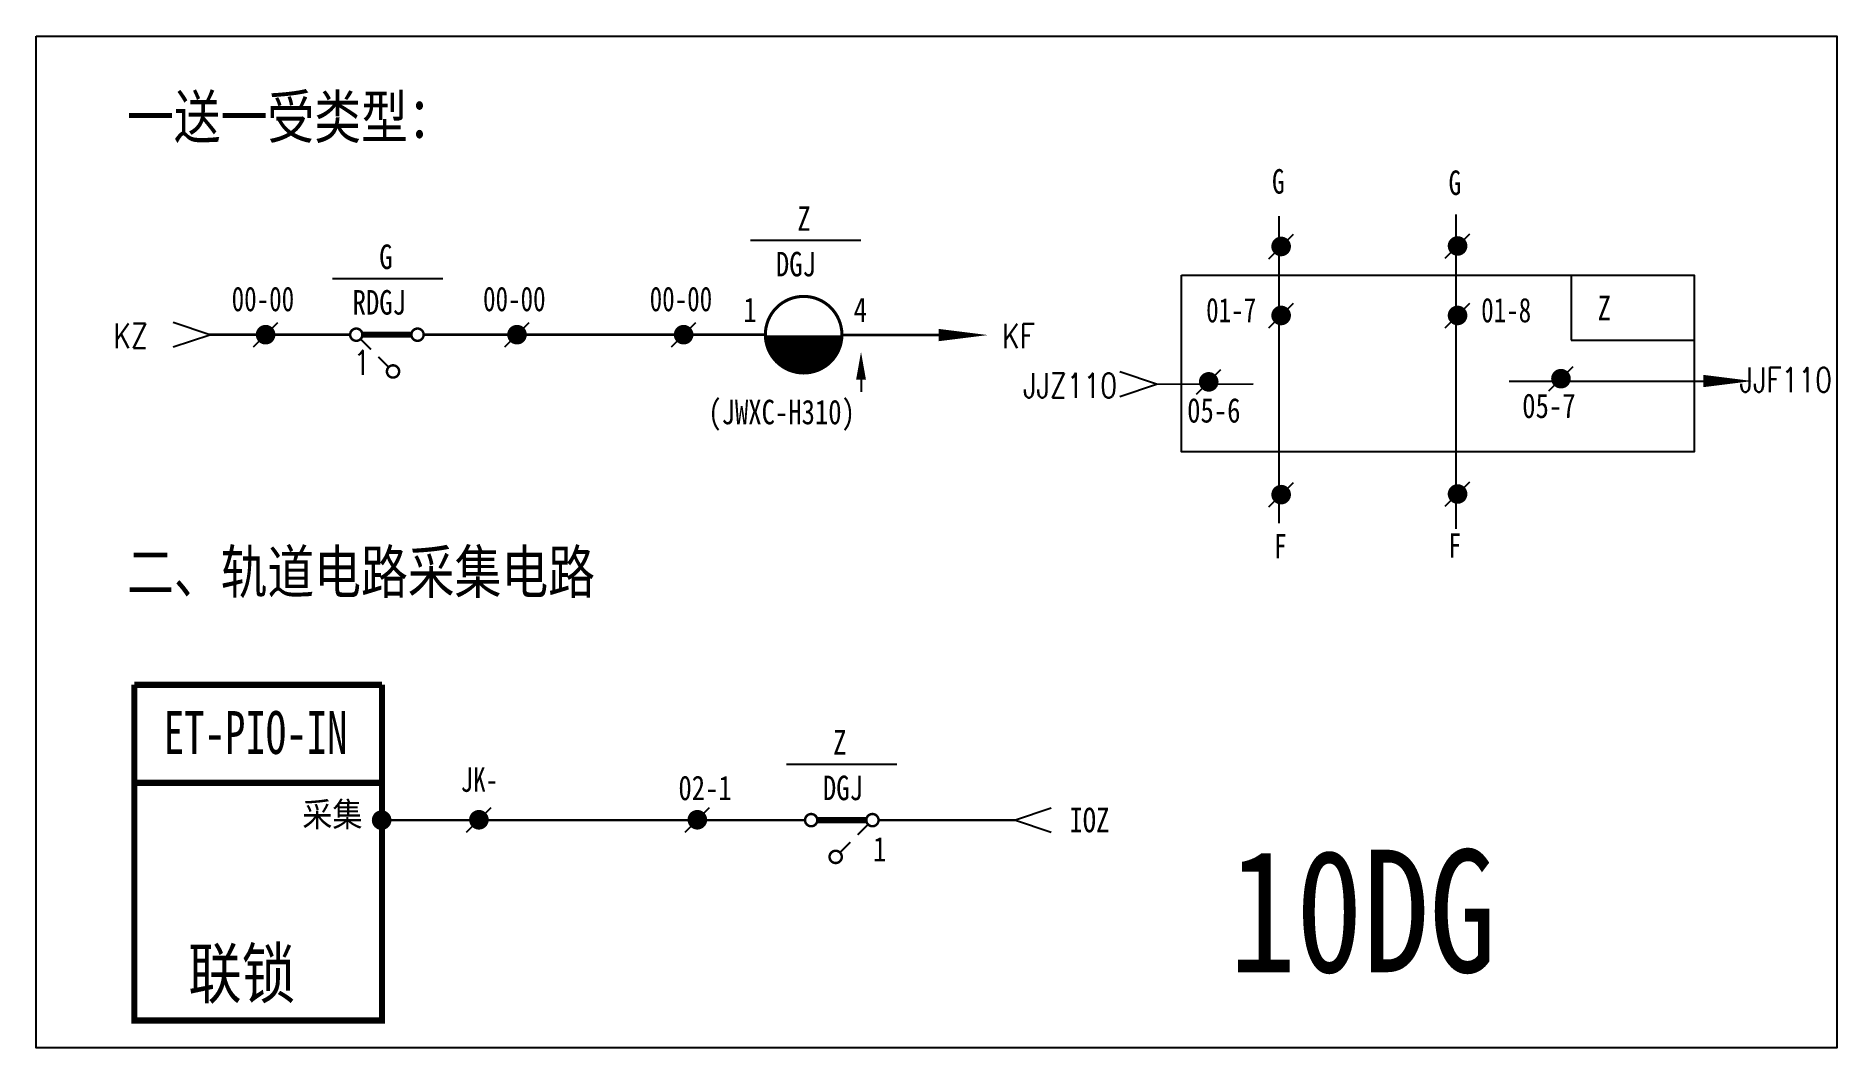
# Model space of a CAD drawing. Extents: x 0 to 147, y 0 to 83.
import ezdxf
from ezdxf.enums import TextEntityAlignment as Align

# ---------------------------------------------------------------- set-up
doc = ezdxf.new("R2010")
doc.units = 0
doc.linetypes.add('DASHED', pattern=[0.75, 0.5, -0.25])
doc.layers.get('0').update_dxf_attribs({"linetype": 'CONTINUOUS'})
doc.layers.add('TIE', color=7, linetype='CONTINUOUS')
doc.styles.add('CHINESE', font='SimSun.ttf', dxfattribs={"width": 0.9})
doc.styles.add('TB', font='TXT', dxfattribs={"width": 0.8, "bigfont": 'HZTXT'})

# ---------------------------------------------------------------- blocks, each defined once
blk = doc.blocks.new('W22')
at = {"const_width": 0.8}
blk.add_lwpolyline([(-0.4, 0, 1), (0.4, 0, 1)], format="xyb", close=True, dxfattribs=at)
blk = doc.blocks.new('W21')
blk.add_line((-1, -1), (1, 1))
at = {"const_width": 0.8}
blk.add_lwpolyline([(-0.4, 0, 1), (0.4, 0, 1)], format="xyb", close=True, dxfattribs=at)
blk = doc.blocks.new('114')
at = {"const_width": 0.2}
for points in [[(1, 0, -1), (0, 0, -1)], [(6, 0, -1), (5, 0, -1)], [(4, -3, -1), (3, -3, -1)]]:
    blk.add_lwpolyline(points, format="xyb", close=True, dxfattribs=at)
for points, const_width in [([(5, 0), (1, 0)], 0.5), ([(0.85, -0.35), (1.7, -1.2)], 0.15), ([(2.3, -1.8), (3.15, -2.65)], 0.15)]:
    blk.add_lwpolyline(points, dxfattribs=dict(const_width=const_width))
blk.add_lwpolyline([(5.5, -4.5, 0, 0, 0), (5.5, -3.5, 0.8, 0, 0), (5.5, -1.3, 0, 0, 0)], format="xyseb")
at = {"width": 0.8}
for tag, p in [('RELAY', (3, 2.2)), ('0', (0, -2))]:
    blk.add_attdef(tag, text='', height=2, dxfattribs=at).set_placement(p, align=Align.MIDDLE)
blk = doc.blocks.new('W54')
for p, q in [((0, 0), (3, 1)), ((3, -1), (0, 0))]:
    blk.add_line(p, q)
blk = doc.blocks.new('W56')
blk.add_lwpolyline([(-4, 0, 0, 1, 0), (0, 0, 1, 1, 0)], format="xyseb")
blk = doc.blocks.new('W53')
blk.add_line((0, 1), (0, 0))
blk.add_lwpolyline([(0, 3.25, 0, 0.8, 0), (0, 1, 0.8, 0.8, 0)], format="xyseb")

msp = doc.modelspace()

# ---------------------------------------------------------------- linework, layer by layer
at = {"color": 7}
for p, q in [((58.32, 65.9), (67.32, 65.9)), ((24.2, 62.79), (33.2, 62.79)), ((61.25, 23.17), (70.25, 23.17))]:
    msp.add_line(p, q, dxfattribs=at)
for points in [[(0, 82.57), (147, 82.57), (147, 0), (0, 0)], [(93.51, 63.07), (135.33, 63.07), (135.33, 48.63), (93.51, 48.63)]]:
    msp.add_lwpolyline(points, close=True)
at = {"const_width": 0.25}
msp.add_lwpolyline([(59.53, 58.2, 1), (65.78, 58.2, 1)], format="xyb", close=True, dxfattribs=at)
at = {"const_width": 3}
msp.add_lwpolyline([(61.16, 58.16, 1), (64.16, 58.16)], format="xyb", dxfattribs=at)
at = {"color": 7, "const_width": 0.2}
for points in [[(25.64, 58.2), (14.03, 58.2)], [(45.93, 58.2), (31.64, 58.2)], [(59.53, 58.2), (45.93, 58.2)], [(76.69, 58.17), (65.78, 58.17)]]:
    msp.add_lwpolyline(points, dxfattribs=at)
at = {"color": 0}
for points, const_width in [([(8.02, 29.63), (8.02, 2.24), (28.24, 2.24), (28.24, 29.63)], 0.5), ([(62.77, 18.59), (28.24, 18.59)], 0.2), ([(79.87, 18.59), (68.77, 18.59)], 0.2)]:
    msp.add_lwpolyline(points, dxfattribs=dict(at, const_width=const_width))
for points in [[(8.02, 29.63, 0.5, 0.5, 0), (28.24, 29.63, 0.5, 0.5, 0)], [(8.02, 21.63, 0.5, 0.5, 0), (28.24, 21.63, 0.5, 0.5, 0)]]:
    msp.add_lwpolyline(points, format="xyseb", dxfattribs=at)
at = {"layer": 'TIE'}
for p, q in [((125.3, 63.07), (125.3, 57.74)), ((125.3, 57.74), (135.33, 57.74)), ((120.23, 54.42), (136.1, 54.42)), ((91.47, 54.16), (99.35, 54.2))]:
    msp.add_line(p, q, dxfattribs=at)
for points in [[(101.43, 67.87), (101.43, 42.81)], [(115.89, 68.02), (115.89, 42.36)]]:
    msp.add_lwpolyline(points, dxfattribs=at)

# ---------------------------------------------------------------- block references
at = {"color": 7}
for p in [(101.63, 65.4), (116.03, 65.44), (101.63, 59.77), (116.03, 59.77), (18.74, 58.2), (39.26, 58.2), (52.86, 58.2), (95.72, 54.35), (124.47, 54.61), (101.63, 45.15), (116.03, 45.2)]:
    msp.add_blockref('W21', p, dxfattribs=at)
at = {"color": 7, "xscale": -1}
for name, p in [('W54', (14.2, 58.2)), ('W56', (73.69, 58.17)), ('W53', (67.34, 53.54)), ('W54', (91.47, 54.16)), ('W56', (136.1, 54.42))]:
    msp.add_blockref(name, p, dxfattribs=at)
msp.add_blockref('114', (25.64, 58.2))
at = {"color": 0}
for name, p in [('W22', (28.21, 18.59)), ('W21', (36.15, 18.62)), ('W21', (53.98, 18.62))]:
    msp.add_blockref(name, p, dxfattribs=at)
at = {"xscale": -1}
msp.add_blockref('114', (68.77, 18.59), dxfattribs=at)
at = {"color": 0, "linetype": 'DASHED'}
msp.add_blockref('W54', (79.87, 18.59), dxfattribs=at)

# ---------------------------------------------------------------- texts
at = {"color": 0, "style": 'CHINESE'}
for s, height, width, p in [('一送一受类型：', 3.5, 0.8, (7.43, 74.22)), ('二、轨道电路采集电路', 3.5, 0.8, (7.43, 37.1)), ('ET-PIO-IN', 3.5, 0.7, (10.42, 23.99)), ('联锁', 4, 0.8, (12.43, 4.09))]:
    msp.add_text(s, height=height, dxfattribs=dict(at, width=width)).set_placement(p)
at = {"color": 6, "width": 0.8}
for s, p in [('Z', (62.69, 67.68)), ('G', (28.56, 64.56)), ('Z', (65.61, 24.94))]:
    msp.add_text(s, height=2, dxfattribs=at).set_placement(p, align=Align.MIDDLE)
at = {"color": 0, "width": 0.8}
for s, p in [('DGJ', (60.39, 62.96)), ('RDGJ', (25.84, 59.84)), ('(JWXC-H310)', (54.87, 50.89))]:
    msp.add_text(s, height=2, dxfattribs=at).set_placement(p)
for s, p in [('1', (58.28, 59.23)), ('4', (67.28, 59.23)), ('DGJ', (65.86, 20.22)), ('1', (68.86, 15.22))]:
    msp.add_text(s, height=2, dxfattribs=at).set_placement(p, align=Align.CENTER)
at = {"color": 2, "width": 0.8}
msp.add_text('Z', height=2, dxfattribs=at).set_placement((127.46, 60.38), align=Align.MIDDLE_LEFT)
at = {"color": 7, "style": 'TB', "width": 0.8}
for s, p in [('KF', (78.86, 57.09)), ('1', (25.92, 54.92))]:
    msp.add_text(s, height=2, dxfattribs=at).set_placement(p)
at = {"color": 0, "style": 'CHINESE', "width": 0.9}
msp.add_text('采集', height=2, dxfattribs=at).set_placement((24.19, 18.06), align=Align.CENTER)
at = {"color": 0, "width": 0.8}
msp.add_text('IOZ', height=2, dxfattribs=at).set_placement((84.35, 18.6), align=Align.MIDDLE_LEFT)
at = {"color": 6, "style": 'CHINESE', "width": 0.8}
msp.add_text('10DG', height=10, dxfattribs=at).set_placement((97.4, 6.18))
at = {"layer": 'TIE', "color": 2, "width": 0.75}
for s, p in [('G', (101.4, 70.71)), ('G', (115.81, 70.6)), ('00-00', (18.52, 61.1)), ('00-00', (39.04, 61.1)), ('00-00', (52.64, 61.1)), ('F', (101.56, 40.95)), ('F', (115.81, 41))]:
    msp.add_text(s, height=2, dxfattribs=at).set_placement(p, align=Align.MIDDLE)
at = {"layer": 'TIE', "color": 6, "width": 0.75}
for s, p in [('01-7', (97.55, 60.19)), ('01-8', (120, 60.19))]:
    msp.add_text(s, height=2, dxfattribs=at).set_placement(p, align=Align.MIDDLE)
at = {"layer": 'TIE', "color": 1, "style": 'TB', "width": 0.8}
for s, p in [('KZ', (6.32, 57.1)), ('JJZ110', (80.56, 53.06)), ('JJF110', (139.05, 53.52))]:
    msp.add_text(s, height=2, dxfattribs=at).set_placement(p)
at = {"layer": 'TIE', "color": 2, "width": 0.8}
for s, p in [('05-6', (93.96, 52.03)), ('05-7', (121.31, 52.4))]:
    msp.add_text(s, height=2, dxfattribs=at).set_placement(p, align=Align.MIDDLE_LEFT)
at = {"layer": 'TIE', "color": 1, "width": 0.75}
msp.add_text('JK-', height=2, dxfattribs=at).set_placement((34.66, 20.9))
at = {"layer": 'TIE', "color": 3, "width": 0.8}
msp.add_text('02-1', height=2, dxfattribs=at).set_placement((54.61, 20.22), align=Align.CENTER)

doc.saveas('drawing.dxf')
